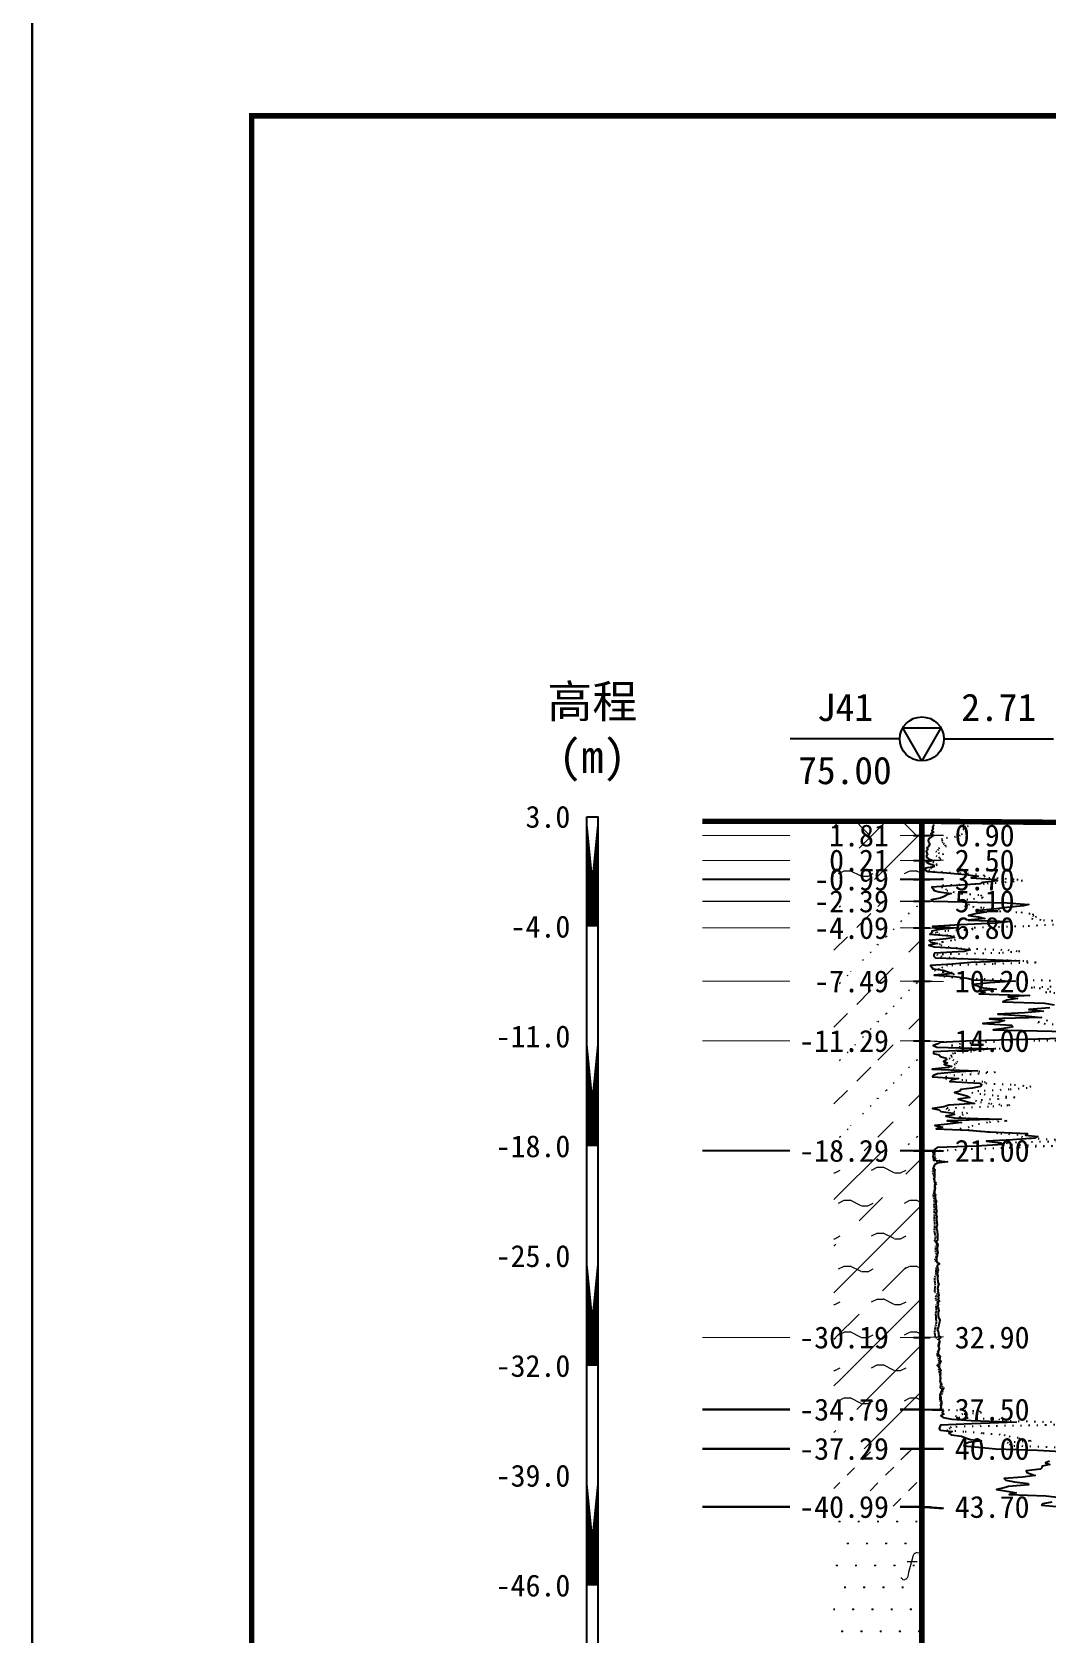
# Model space of a CAD drawing. Extents: x -37 to 3540, y -1485 to 297.
# Drawn here: x 2063.2 to 2155.5, y -153.2 to -7.4 of the extents above; entities that cross this region are included whole.
import ezdxf
from ezdxf.enums import TextEntityAlignment as Align

# ---------------------------------------------------------------- set-up
doc = ezdxf.new("R2010")
doc.units = 0
doc.linetypes.add('DOT', pattern=[6.35, 0, -6.35])
doc.layers.get('0').update_dxf_attribs({"linetype": 'CONTINUOUS'})
for name, color, linetype in [('CURVE', 200, 'CONTINUOUS'), ('FRAME', 7, 'CONTINUOUS'), ('HOLE', 41, 'CONTINUOUS'), ('RULER', 7, 'CONTINUOUS'), ('STRATUM', 241, 'CONTINUOUS')]:
    doc.layers.add(name, color=color, linetype=linetype)
doc.layers.add('HATCH', color=7, linetype='CONTINUOUS', lineweight=13)
doc.styles.add('ST', font='')
doc.styles.get('ST').set_extended_font_data('SimSun')
pattern_1 = [(45, (2063.151, -297), (-4.24264, 4.24264), [10, 0]), (45, (2064.212, -300.182), (-2.12132, 6.36396), [3, -3])]
pattern_2 = [(45, (2063.151, -297), (-4.24264, 4.24264), [10, 0]), (45, (2064.212, -300.182), (-2.12132, 6.36396), [3, -3]), (26.565, (2064.2254, -297.2536), (5.999823, 5.999812), [0.567, -12.849]), (0, (2063.6584, -297.2536), (0, 6), [0.567, -5.433]), (26.565, (2061.57, -297), (5.999823, 5.999812), [0.567, -12.849]), (0, (2062.077, -296.7464), (0, 6), [0.567, -5.433]), (153.435, (2063.6584, -297.2536), (-5.999818, -5e-06), [1.134, -12.2826]), (26.565, (2067.2254, -294.2536), (5.999823, 5.999812), [0.567, -12.849]), (0, (2066.6584, -294.2536), (0, 6), [0.567, -5.433]), (26.565, (2064.57, -294), (5.999823, 5.999812), [0.567, -12.849]), (0, (2065.077, -293.7464), (0, 6), [0.567, -5.433]), (153.435, (2066.6584, -294.2536), (-5.999818, -5e-06), [1.134, -12.2826])]
pattern_3 = [(45, (2063.1513, -297), (-7e-07, 6.99998), [1.97196, -7.92754]), (45, (2065.964, -294.171), (-7e-07, 6.99998), [1.99367, -7.90583]), (45, (2068.2187, -291.918), (-7e-07, 6.99998), [1.8136, -8.08588]), (26.565, (2063.1513, -293.5), (7, 7), [0.0965, -15.55598]), (36.8699, (2063.8513, -292.8), (7, 7), [0.19775, -34.80225]), (315, (2066.6513, -290.024), (6.99998, 1e-06), [0.03305, -9.86644]), (26.565, (2066.6513, -297), (7, 7), [0.14475, -15.50773]), (26.565, (2067.3513, -296.3), (7, 7), [0.10528, -15.5472]), (90, (2067.701, -295.95), (-7, -5e-07), [0.02877, -6.97123]), (26.565, (2068.0513, -295.6), (7, 7), [0.091, -31.21394]), (36.8699, (2068.7513, -294.9), (7, 7), [0.1107, -34.8893]), (45, (2069.4513, -294.2), (-2e-07, 6.99998), [0.10911, -9.79038]), (315, (2070.0654, -293.452), (6.99998, 1e-06), [0.03305, -9.86644]), (36.8699, (2064.5513, -292.1), (7, 7), [0.10224, -34.89776]), (53.1301, (2065.2513, -291.4), (14, 21), [0.13438, -34.86562]), (53.1301, (2065.9513, -290.7), (14, 21), [0.12625, -34.87375])]

# ---------------------------------------------------------------- blocks, each defined once
blk = doc.blocks.new('H_cpt_hole')
for p, q in [((-1.73, 1), (1.73, 1)), ((0, -2), (-1.73, 1)), ((1.73, 1), (0, -2))]:
    blk.add_line(p, q)
blk.add_circle((0, 0), 2)

msp = doc.modelspace()

# ---------------------------------------------------------------- hatches: boundary and pattern name
at = {"layer": 'HATCH'}
h = msp.add_hatch(dxfattribs=at)
h.set_pattern_fill('STT', color=50, style=0)
h.set_pattern_definition([(45, (2063.1513, -297), (-2.12132, 2.12132), [10, 0]), (135, (2063.1513, -297), (-2.12132, -2.12132), [10, 0])])
h.paths.add_polyline_path([(2144.16, -79.24), (2136.16, -79.24), (2136.16, -80.53), (2144.16, -80.53)])
h.paths.add_polyline_path([(2134.95, -82.01), (2141.65, -82.01), (2141.65, -79.08), (2134.95, -79.08)], flags=9)
h = msp.add_hatch(dxfattribs=at)
h.set_pattern_fill('FZNT', color=32, style=0)
h.set_pattern_definition(pattern_1)
h.paths.add_polyline_path([(2144.16, -80.53), (2136.16, -80.53), (2136.16, -82.81), (2144.16, -82.81)])
h.paths.add_polyline_path([(2134.95, -84.3), (2141.65, -84.3), (2141.65, -81.37), (2134.95, -81.37)], flags=9)
h.paths.add_polyline_path([(2134.95, -82.01), (2141.65, -82.01), (2141.65, -79.08), (2134.95, -79.08)], flags=9)
h = msp.add_hatch(dxfattribs=at)
h.set_pattern_fill('YNFNT', color=251, style=0)
h.set_pattern_definition(pattern_2)
h.paths.add_polyline_path([(2144.16, -82.81), (2136.16, -82.81), (2136.16, -84.53), (2144.16, -84.53)])
h.paths.add_polyline_path([(2133.52, -86.01), (2141.65, -86.01), (2141.65, -83.08), (2133.52, -83.08)], flags=9)
h.paths.add_polyline_path([(2134.95, -84.3), (2141.65, -84.3), (2141.65, -81.37), (2134.95, -81.37)], flags=9)
h = msp.add_hatch(dxfattribs=at)
h.set_pattern_fill('SZFT', color=52, style=0)
h.set_pattern_definition(pattern_3)
h.paths.add_polyline_path([(2144.16, -86.53), (2136.16, -86.53), (2136.16, -88.95), (2144.16, -88.95)])
h.paths.add_polyline_path([(2133.52, -90.44), (2141.65, -90.44), (2141.65, -87.51), (2133.52, -87.51)], flags=9)
h.paths.add_polyline_path([(2133.52, -88.01), (2141.65, -88.01), (2141.65, -85.08), (2133.52, -85.08)], flags=9)
h = msp.add_hatch(dxfattribs=at)
h.set_pattern_fill('SZFT', color=52, style=0)
h.set_pattern_definition(pattern_3)
h.paths.add_polyline_path([(2144.16, -88.95), (2136.16, -88.95), (2136.16, -93.81), (2144.16, -93.81)])
h.paths.add_polyline_path([(2133.52, -95.3), (2141.65, -95.3), (2141.65, -92.37), (2133.52, -92.37)], flags=9)
h.paths.add_polyline_path([(2133.52, -90.44), (2141.65, -90.44), (2141.65, -87.51), (2133.52, -87.51)], flags=9)
h = msp.add_hatch(dxfattribs=at)
h.set_pattern_fill('SZFT', color=52, style=0)
h.set_pattern_definition(pattern_3)
h.paths.add_polyline_path([(2144.16, -93.81), (2136.16, -93.81), (2136.16, -99.24), (2144.16, -99.24)])
h.paths.add_polyline_path([(2132.09, -100.73), (2141.65, -100.73), (2141.65, -97.8), (2132.09, -97.8)], flags=9)
h.paths.add_polyline_path([(2133.52, -95.3), (2141.65, -95.3), (2141.65, -92.37), (2133.52, -92.37)], flags=9)
h = msp.add_hatch(dxfattribs=at)
h.set_pattern_fill('SZFT', color=52, style=0)
h.set_pattern_definition(pattern_3)
h.paths.add_polyline_path([(2144.16, -99.24), (2136.16, -99.24), (2136.16, -109.24), (2144.16, -109.24)])
h.paths.add_polyline_path([(2132.09, -110.73), (2141.65, -110.73), (2141.65, -107.8), (2132.09, -107.8)], flags=9)
h.paths.add_polyline_path([(2132.09, -100.73), (2141.65, -100.73), (2141.65, -97.8), (2132.09, -97.8)], flags=9)
h = msp.add_hatch(dxfattribs=at)
h.set_pattern_fill('YNFNT', color=251, style=0)
h.set_pattern_definition(pattern_2)
h.paths.add_polyline_path([(2144.16, -109.24), (2136.16, -109.24), (2136.16, -126.24), (2144.16, -126.24)])
h.paths.add_polyline_path([(2132.09, -127.73), (2141.65, -127.73), (2141.65, -124.8), (2132.09, -124.8)], flags=9)
h.paths.add_polyline_path([(2132.09, -110.73), (2141.65, -110.73), (2141.65, -107.8), (2132.09, -107.8)], flags=9)
h = msp.add_hatch(dxfattribs=at)
h.set_pattern_fill('YNNT', color=251, style=0)
h.set_pattern_definition([(45, (2063.1513, -297), (-2.12132, 2.12132), [10, 0]), (26.565, (2064.2254, -297.2536), (5.999823, 5.999812), [0.567, -12.849]), (0, (2063.6584, -297.2536), (0, 6), [0.567, -5.433]), (26.565, (2061.57, -297), (5.999823, 5.999812), [0.567, -12.849]), (0, (2062.077, -296.7464), (0, 6), [0.567, -5.433]), (153.435, (2063.6584, -297.2536), (-5.999818, -5e-06), [1.134, -12.2826]), (26.565, (2067.2254, -294.2536), (5.999823, 5.999812), [0.567, -12.849]), (0, (2066.6584, -294.2536), (0, 6), [0.567, -5.433]), (26.565, (2064.57, -294), (5.999823, 5.999812), [0.567, -12.849]), (0, (2065.077, -293.7464), (0, 6), [0.567, -5.433]), (153.435, (2066.6584, -294.2536), (-5.999818, -5e-06), [1.134, -12.2826])])
h.paths.add_polyline_path([(2144.16, -126.24), (2136.16, -126.24), (2136.16, -132.81), (2144.16, -132.81)])
h.paths.add_polyline_path([(2132.09, -134.3), (2141.65, -134.3), (2141.65, -131.37), (2132.09, -131.37)], flags=9)
h.paths.add_polyline_path([(2132.09, -127.73), (2141.65, -127.73), (2141.65, -124.8), (2132.09, -124.8)], flags=9)
h = msp.add_hatch(dxfattribs=at)
h.set_pattern_fill('FZNT', color=32, style=0)
h.set_pattern_definition(pattern_1)
h.paths.add_polyline_path([(2144.16, -132.81), (2136.16, -132.81), (2136.16, -136.38), (2144.16, -136.38)])
h.paths.add_polyline_path([(2132.09, -137.87), (2141.65, -137.87), (2141.65, -134.94), (2132.09, -134.94)], flags=9)
h.paths.add_polyline_path([(2132.09, -134.3), (2141.65, -134.3), (2141.65, -131.37), (2132.09, -131.37)], flags=9)
h = msp.add_hatch(dxfattribs=at)
h.set_pattern_fill('NZFT', color=52, style=0)
h.set_pattern_definition([(45, (2063.1513, -297), (-6e-07, 6.99998), [0.9473, -8.9522]), (45, (2064.5513, -295.6), (-6e-07, 6.99998), [0.9869, -8.9126]), (45, (2065.9513, -294.2), (-6e-07, 6.99998), [1.06018, -8.8393]), (45, (2067.3513, -292.8), (-6e-07, 6.99998), [0.94918, -8.95032]), (45, (2068.7513, -291.4), (-6e-07, 6.99998), [1.0365, -8.863]), (45, (2066.6513, -297), (-6e-07, 6.99998), [1.01335, -8.88615]), (45, (2068.0513, -295.6), (-6e-07, 6.99998), [1.07896, -12.12037]), (45, (2069.4513, -294.2), (-6e-07, 6.99998), [0.99882, -8.90067]), (45, (2063.8513, -292.8), (-4e-07, 6.99998), [1.05533, -8.84416]), (45, (2065.2513, -291.4), (-4e-07, 6.99998), [1.0365, -8.863])])
h.paths.add_polyline_path([(2144.16, -136.38), (2136.16, -136.38), (2136.16, -141.67), (2144.16, -141.67)])
h.paths.add_polyline_path([(2132.09, -143.16), (2141.65, -143.16), (2141.65, -140.22), (2132.09, -140.22)], flags=9)
h.paths.add_polyline_path([(2132.09, -137.87), (2141.65, -137.87), (2141.65, -134.94), (2132.09, -134.94)], flags=9)
h = msp.add_hatch(dxfattribs=at)
h.set_pattern_fill('FS', color=142, style=0)
h.set_pattern_definition([(82.875, (2062.3167, -298.206), (0.000369, 10.0001764), [0.0893, -80.5337]), (143.13, (2062.4177, -298.2818), (-29.999964, 20.000054), [0.12627, -49.87373]), (172.875, (2062.5949, -298.304), (-70.000246, 9.99966), [0.17857, -80.44443]), (206.565, (2062.7733, -298.2147), (-9.9997, -9.99969), [0.19954, -22.16046]), (243.435, (2062.8626, -298.0363), (9e-06, -9.9997), [0.19954, -22.16146]), (255.964, (2062.9519, -297.679), (-0.0002, -9.9995), [0.36813, -40.86287]), (255.964, (2063.262, -296.439), (-0.0002, -9.9995), [1.2784, -39.9526]), (255.964, (2063.3304, -296.165), (-0.0002, -9.9995), [0.28235, -40.94865]), (216.87, (2063.5206, -295.9108), (-9.999982, -10.000018), [0.12627, -49.87373]), (243.435, (2063.4196, -295.9865), (9e-06, -9.9997), [0.19954, -22.16146]), (206.565, (2063.699, -295.8215), (-9.9997, -9.99969), [0.19954, -22.16046]), (172.875, (2063.8763, -295.8437), (-70.000246, 9.99966), [0.17857, -80.44443]), (143.13, (2063.9773, -295.9194), (-29.999964, 20.000054), [0.12627, -49.87373]), (82.875, (2063.9662, -296.008), (0.000369, 10.0001764), [0.0893, -80.5337]), (0, (2062.822, -296.66), (0, 10), [0.89286, -9.10714]), (0, (2063.1763, -297), (1, 2), [0, -1.75]), (0, (2063.1513, -296.975), (1, 2), [0, -1.75]), (0, (2063.1513, -297), (1, 2), [0, -1.75]), (0, (2063.1263, -297), (1, 2), [0, -1.75]), (0, (2063.1513, -297.025), (1, 2), [0, -1.75])])
h.paths.add_polyline_path([(2144.16, -141.67), (2136.16, -141.67), (2136.16, -164.38), (2144.16, -164.38)])
h.paths.add_polyline_path([(2132.09, -165.87), (2141.65, -165.87), (2141.65, -162.94), (2132.09, -162.94)], flags=9)
h.paths.add_polyline_path([(2132.09, -143.16), (2141.65, -143.16), (2141.65, -140.22), (2132.09, -140.22)], flags=9)

# ---------------------------------------------------------------- linework, layer by layer
at = {"layer": 'CURVE', "color": 30, "linetype": 'Continuous'}
for points in [[(2145.24, -79.53), (2145.2, -79.67), (2145.12, -79.81), (2145.18, -79.95), (2145.07, -80.1), (2145.23, -80.24), (2144.97, -80.38), (2145.22, -80.53), (2145.05, -80.67), (2144.84, -80.81), (2144.74, -80.95), (2144.76, -81.1), (2144.86, -81.24), (2144.86, -81.38), (2144.77, -81.53), (2144.61, -81.67), (2144.69, -81.81), (2144.56, -81.95), (2144.61, -82.1), (2144.69, -82.24), (2144.58, -82.38), (2144.57, -82.52), (2144.77, -82.67), (2145.15, -82.81), (2144.58, -82.95), (2144.79, -83.1), (2145.25, -83.24), (2145.24, -83.38), (2144.49, -83.52), (2144.42, -83.67), (2144.69, -83.81), (2146.43, -83.95), (2148.14, -84.1), (2149.3, -84.24), (2148.66, -84.38), (2150.94, -84.53), (2151.04, -84.67), (2149.69, -84.81), (2149.47, -84.95), (2147.25, -85.1), (2145.06, -85.24), (2145.2, -85.38), (2145.27, -85.53), (2145.73, -85.67), (2146.82, -85.81), (2146.43, -85.95), (2146.2, -86.1), (2145.82, -86.24), (2145.02, -86.38), (2145.19, -86.53), (2151.93, -86.67), (2153.91, -86.81), (2153.41, -86.95), (2151.91, -87.1), (2150.7, -87.24), (2149.29, -87.38), (2150.02, -87.53), (2149.01, -87.67), (2148.41, -87.81), (2149.31, -87.95), (2149.88, -88.1), (2148.38, -88.24), (2152.24, -88.38), (2150.84, -88.52), (2147.68, -88.67), (2145.14, -88.81), (2147.38, -88.95), (2145.76, -89.1), (2145.08, -89.24), (2145.06, -89.38), (2144.9, -89.52), (2146.78, -89.67), (2147.13, -89.81), (2146.36, -89.95), (2144.84, -90.1), (2144.99, -90.24), (2145.59, -90.38), (2144.8, -90.53), (2145.27, -90.67), (2147.3, -90.81), (2148.57, -90.95), (2148, -91.1), (2145.3, -91.24), (2145.25, -91.38), (2145.24, -91.53), (2145.39, -91.67), (2149.34, -91.81), (2153.04, -91.95), (2148.61, -92.1), (2146.92, -92.24), (2144.96, -92.38), (2145.07, -92.53), (2145.17, -92.67), (2146.1, -92.81), (2146.52, -92.95), (2146.97, -93.1), (2145.27, -93.24), (2147.14, -93.38), (2148.25, -93.52), (2148.85, -93.67), (2152.67, -93.81), (2150.35, -93.95), (2148.84, -94.1), (2149.26, -94.24), (2149.51, -94.38), (2150.94, -94.52), (2149.5, -94.67), (2149.93, -94.81), (2149.37, -94.95), (2153.97, -95.1), (2152.02, -95.24), (2152.87, -95.38), (2151.89, -95.52), (2151.53, -95.67), (2155.33, -95.81), (2156.2, -95.95)], [(2155.82, -96.24), (2153.89, -96.38), (2155.19, -96.53), (2153.51, -96.67), (2151.08, -96.81), (2153.6, -96.95), (2155.05, -97.1), (2150.33, -97.24), (2151.67, -97.38), (2151.17, -97.53), (2149.72, -97.67), (2152.31, -97.81), (2152.43, -97.95), (2151.62, -98.1), (2150.65, -98.24), (2157.34, -98.38)], [(2159.03, -98.95), (2153.67, -99.1), (2148.78, -99.24), (2145.79, -99.38), (2145.63, -99.52), (2145.2, -99.67), (2145.53, -99.81), (2150.7, -99.95), (2147.91, -100.1), (2145.22, -100.24), (2145.23, -100.38), (2145.73, -100.52), (2145.86, -100.67), (2146.36, -100.81), (2146.39, -100.95), (2146.12, -101.1), (2146.49, -101.24), (2146.2, -101.38), (2146.79, -101.53), (2146.58, -101.67), (2145.11, -101.81), (2149.22, -101.95), (2147.13, -102.1), (2145.57, -102.24), (2145.22, -102.38), (2145.12, -102.52), (2147.51, -102.67), (2146.84, -102.81), (2146.72, -102.95), (2149.4, -103.1), (2149.62, -103.24), (2149.51, -103.38), (2148.73, -103.53), (2147.71, -103.67), (2147.62, -103.81), (2147.12, -103.95), (2147.69, -104.1), (2148.25, -104.24), (2148.53, -104.38), (2147.48, -104.53), (2147.89, -104.67), (2148.43, -104.81), (2148.96, -104.95), (2146.63, -105.1), (2146.15, -105.24), (2145.13, -105.38), (2145.75, -105.52), (2145.89, -105.67), (2147.05, -105.81), (2147.14, -105.95), (2146.33, -106.1), (2147.14, -106.24), (2151.39, -106.38), (2146.45, -106.53), (2147.78, -106.67), (2146.48, -106.81), (2145.35, -106.95), (2146.03, -107.1), (2145.46, -107.24), (2148.4, -107.38), (2150.27, -107.52), (2153.79, -107.67), (2153.61, -107.81), (2154.71, -107.95), (2154.44, -108.1), (2152.41, -108.24), (2150.05, -108.38), (2151.33, -108.53), (2151.57, -108.67), (2149.12, -108.81), (2145.55, -108.95), (2145.36, -109.1), (2145.24, -109.24), (2145.17, -109.38), (2145.23, -109.53), (2145.2, -109.67), (2145.17, -109.81), (2145.24, -109.95), (2145.22, -110.1), (2146.49, -110.24), (2145.51, -110.38), (2145.3, -110.52), (2145.26, -110.67), (2145.23, -110.81), (2145.34, -110.95), (2145.3, -111.1), (2145.3, -111.24), (2145.3, -111.38), (2145.31, -111.53), (2145.31, -111.67), (2145.27, -111.81), (2145.32, -111.95), (2145.3, -112.1), (2145.36, -112.24), (2145.32, -112.38), (2145.35, -112.52), (2145.36, -112.67), (2145.34, -112.81), (2145.31, -112.95), (2145.3, -113.1), (2145.4, -113.24), (2145.38, -113.38), (2145.38, -113.53), (2145.41, -113.67), (2145.5, -113.81), (2145.42, -113.95), (2145.43, -114.1), (2145.45, -114.24), (2145.45, -114.38), (2145.46, -114.53), (2145.5, -114.67), (2145.49, -114.81), (2145.46, -114.95), (2145.47, -115.1), (2145.52, -115.24), (2145.5, -115.38), (2145.49, -115.52), (2145.52, -115.67), (2145.53, -115.81), (2145.55, -115.95), (2145.53, -116.1), (2145.5, -116.24), (2145.49, -116.38), (2145.54, -116.53), (2145.54, -116.67), (2145.58, -116.81), (2145.58, -116.95), (2145.58, -117.1), (2145.57, -117.24), (2145.59, -117.38), (2145.4, -117.52), (2145.52, -117.67), (2145.62, -117.81), (2145.58, -117.95), (2145.54, -118.1), (2145.54, -118.24), (2145.58, -118.38), (2145.62, -118.53), (2145.55, -118.67), (2145.54, -118.81), (2145.49, -118.95), (2145.5, -119.1), (2145.5, -119.24), (2145.52, -119.38), (2145.76, -119.53), (2145.57, -119.67), (2145.56, -119.81), (2145.63, -119.95), (2145.64, -120.1), (2145.63, -120.24), (2145.55, -120.38), (2145.59, -120.52), (2145.61, -120.67), (2145.59, -120.81), (2145.57, -120.95), (2145.62, -121.1), (2145.63, -121.24), (2145.7, -121.38), (2145.66, -121.53), (2145.63, -121.67), (2145.59, -121.81), (2145.64, -121.95), (2145.63, -122.1), (2145.68, -122.24), (2145.71, -122.38), (2145.66, -122.52), (2145.67, -122.67), (2145.62, -122.81), (2145.76, -122.95), (2145.61, -123.1), (2145.65, -123.24), (2145.62, -123.38), (2145.64, -123.53), (2145.67, -123.67), (2145.71, -123.81), (2145.64, -123.95), (2145.64, -124.1), (2145.66, -124.24), (2145.64, -124.38), (2145.75, -124.53), (2145.8, -124.67), (2145.78, -124.81), (2145.74, -124.95), (2145.71, -125.1), (2145.69, -125.24), (2145.66, -125.38), (2145.56, -125.53), (2145.65, -125.67), (2145.67, -125.81), (2145.68, -125.95), (2145.72, -126.1), (2145.88, -126.24), (2145.7, -126.38), (2145.74, -126.52), (2145.77, -126.67), (2145.73, -126.81), (2145.71, -126.95), (2145.67, -127.1), (2145.73, -127.24), (2145.69, -127.38), (2145.64, -127.52), (2145.66, -127.67), (2145.69, -127.81), (2145.83, -127.95), (2145.8, -128.1), (2145.78, -128.24), (2145.88, -128.38), (2145.82, -128.53), (2145.77, -128.67), (2145.55, -128.81), (2145.7, -128.95), (2145.8, -129.1), (2145.92, -129.24), (2145.79, -129.38), (2145.87, -129.53), (2145.82, -129.67), (2145.82, -129.81), (2145.85, -129.95), (2145.83, -130.1), (2145.81, -130.24), (2145.93, -130.38), (2145.96, -130.53), (2145.85, -130.67), (2145.82, -130.81), (2146, -130.95), (2145.95, -131.1), (2145.9, -131.24), (2145.83, -131.38), (2145.8, -131.52), (2145.89, -131.67), (2145.89, -131.81), (2145.9, -131.95), (2145.94, -132.1), (2145.95, -132.24), (2145.86, -132.38), (2145.9, -132.52), (2145.88, -132.67), (2145.89, -132.81), (2146.12, -132.95), (2146.01, -133.1), (2146.17, -133.24), (2145.9, -133.38), (2146.09, -133.53), (2146.88, -133.67), (2148.66, -133.81), (2152.74, -133.95), (2148.7, -134.1), (2145.87, -134.24), (2145.79, -134.38), (2145.73, -134.53), (2145.87, -134.67), (2146.93, -134.81), (2146.61, -134.95), (2146.84, -135.1), (2147.76, -135.24), (2148.13, -135.38), (2148.58, -135.53), (2149.6, -135.67), (2148.4, -135.81), (2148.08, -135.95), (2147.98, -136.1), (2149.31, -136.24), (2150.88, -136.38), (2154.7, -136.52), (2157.4, -136.67)], [(2155.79, -137.52), (2155.41, -137.67), (2155.82, -137.81), (2155.11, -137.95), (2155.07, -138.1), (2154.95, -138.24), (2153.67, -138.38), (2153.72, -138.53), (2154.06, -138.67), (2154.47, -138.81), (2153.32, -138.95), (2151.64, -139.1), (2151.8, -139.24), (2152.6, -139.38), (2153.85, -139.53), (2153.87, -139.67), (2152.04, -139.81), (2151.66, -139.95), (2150.97, -140.1), (2151.91, -140.24), (2152.75, -140.38), (2152.1, -140.53), (2155.44, -140.67), (2156.75, -140.81)], [(2155.99, -141.24), (2155.17, -141.38), (2155.08, -141.52), (2156.75, -141.67)]]:
    msp.add_lwpolyline(points, dxfattribs=at)
at = {"layer": 'CURVE', "color": 100, "linetype": 'DOT', "ltscale": 0.1}
for points in [[(2147.93, -79.53), (2148.37, -79.67), (2147.96, -79.81), (2147.9, -79.95), (2148.11, -80.1), (2148.19, -80.24), (2147.82, -80.38), (2147.65, -80.53), (2147.22, -80.67), (2145.99, -80.81), (2145.99, -80.95), (2146, -81.1), (2146.13, -81.24), (2146.21, -81.38), (2146.4, -81.53), (2145.76, -81.67), (2145.68, -81.81), (2145.43, -81.95), (2145.67, -82.1), (2146.12, -82.24), (2145.45, -82.38), (2145.68, -82.52), (2145.88, -82.67), (2145.2, -82.81), (2145.17, -82.95), (2145.47, -83.1), (2145.55, -83.24), (2145.15, -83.38), (2145.02, -83.52), (2144.79, -83.67), (2145.21, -83.81), (2147.58, -83.95), (2149.77, -84.1), (2149.82, -84.24), (2150.26, -84.38), (2152.82, -84.53), (2153.31, -84.67), (2151.66, -84.81), (2149.82, -84.95), (2145.99, -85.1), (2145.98, -85.24), (2146.3, -85.38), (2146.43, -85.53), (2146.99, -85.67), (2147.78, -85.81), (2149.51, -85.95), (2149.66, -86.1), (2149.69, -86.24), (2148.35, -86.38), (2147.84, -86.53), (2148.16, -86.67), (2148.51, -86.81), (2148.05, -86.95), (2149.74, -87.1), (2151.19, -87.24), (2150.51, -87.38), (2153.18, -87.53), (2154.27, -87.67), (2154.27, -87.81), (2154.6, -87.95), (2154.15, -88.1), (2155.24, -88.24), (2158.42, -88.38)], [(2156.15, -88.67), (2153.44, -88.81), (2148.72, -88.95), (2148.83, -89.1), (2146.35, -89.24), (2145.36, -89.38), (2145.7, -89.52), (2147, -89.67), (2147.54, -89.81), (2147.96, -89.95), (2146.85, -90.1), (2146.03, -90.24), (2145.75, -90.38), (2145.89, -90.53), (2146.56, -90.67), (2147.68, -90.81), (2152.01, -90.95), (2153.07, -91.1), (2151.26, -91.24), (2145.51, -91.38), (2145.89, -91.53), (2147.04, -91.67), (2148.94, -91.81), (2153.68, -91.95), (2154.56, -92.1), (2150.65, -92.24), (2146.51, -92.38), (2146.05, -92.53), (2145.76, -92.67), (2145.3, -92.81), (2146.1, -92.95), (2147.82, -93.1), (2146.46, -93.24), (2146.16, -93.38), (2147.63, -93.52), (2152.09, -93.67), (2161.37, -93.81)], [(2157.39, -94.24), (2154.12, -94.38), (2156.03, -94.52)], [(2157.36, -94.67), (2155.43, -94.81), (2157.82, -94.95)], [(2155.59, -97.38), (2154.72, -97.53), (2155.28, -97.67), (2157.61, -97.81)], [(2173.28, -99.1), (2154.46, -99.24), (2149.36, -99.38), (2147.69, -99.52), (2146.84, -99.67), (2147.87, -99.81), (2151.3, -99.95), (2148.91, -100.1), (2148.68, -100.24), (2147.03, -100.38), (2146.78, -100.52), (2146.92, -100.67), (2146.66, -100.81), (2146.98, -100.95), (2147.42, -101.1), (2147.31, -101.24), (2147.18, -101.38), (2146.82, -101.53), (2147.2, -101.67), (2146.97, -101.81), (2147.88, -101.95), (2150.82, -102.1), (2149.37, -102.24), (2147.17, -102.38), (2146.31, -102.52), (2146.32, -102.67), (2148.15, -102.81), (2149.84, -102.95), (2149.99, -103.1), (2152.6, -103.24), (2154.08, -103.38), (2153.76, -103.53), (2152.12, -103.67), (2149.36, -103.81), (2148.71, -103.95), (2149.83, -104.1), (2151.05, -104.24), (2152.61, -104.38), (2151.14, -104.53), (2149.04, -104.67), (2149.49, -104.81), (2150.44, -104.95), (2152.18, -105.1), (2150.24, -105.24), (2146.37, -105.38), (2146.59, -105.52), (2147.06, -105.67), (2148.31, -105.81), (2147.93, -105.95), (2147.6, -106.1), (2147.66, -106.24), (2150.95, -106.38), (2151.89, -106.53), (2150.13, -106.67), (2149.42, -106.81), (2148.8, -106.95), (2148.47, -107.1), (2147.63, -107.24), (2148.71, -107.38), (2150.25, -107.52), (2151.35, -107.67), (2153.82, -107.81), (2153.23, -107.95), (2154.01, -108.1), (2156.84, -108.24)], [(2157.18, -108.38), (2151.86, -108.53), (2152.3, -108.67), (2156.04, -108.81), (2152.93, -108.95), (2148.76, -109.1), (2145.81, -109.24), (2145.35, -109.38), (2145.31, -109.53), (2145.34, -109.67), (2145.3, -109.81), (2145.37, -109.95), (2145.81, -110.1), (2145.58, -110.24), (2145.4, -110.38), (2145.38, -110.52), (2145.25, -110.67), (2145.18, -110.81), (2145.16, -110.95), (2145.14, -111.1), (2145.17, -111.24), (2145.19, -111.38), (2145.28, -111.53), (2145.23, -111.67), (2145.24, -111.81), (2145.26, -111.95), (2145.4, -112.1), (2145.48, -112.24), (2145.34, -112.38), (2145.3, -112.52), (2145.3, -112.67), (2145.3, -112.81), (2145.26, -112.95), (2145.25, -113.1), (2145.2, -113.24), (2145.2, -113.38), (2145.24, -113.53), (2145.26, -113.67), (2145.3, -113.81), (2145.29, -113.95), (2145.26, -114.1), (2145.26, -114.24), (2145.3, -114.38), (2145.29, -114.53), (2145.27, -114.67), (2145.29, -114.81), (2145.29, -114.95), (2145.31, -115.1), (2145.27, -115.24), (2145.27, -115.38), (2145.27, -115.52), (2145.3, -115.67), (2145.32, -115.81), (2145.32, -115.95), (2145.32, -116.1), (2145.31, -116.24), (2145.29, -116.38), (2145.29, -116.53), (2145.3, -116.67), (2145.33, -116.81), (2145.36, -116.95), (2145.38, -117.1), (2145.4, -117.24), (2145.26, -117.38), (2145.48, -117.52), (2145.6, -117.67), (2145.51, -117.81), (2145.41, -117.95), (2145.39, -118.1), (2145.4, -118.24), (2145.37, -118.38), (2145.4, -118.53), (2145.52, -118.67), (2145.46, -118.81), (2145.44, -118.95), (2145.38, -119.1), (2145.33, -119.24), (2145.57, -119.38), (2145.69, -119.53), (2145.6, -119.67), (2145.52, -119.81), (2145.49, -119.95), (2145.42, -120.1), (2145.44, -120.24), (2145.45, -120.38), (2145.44, -120.52), (2145.37, -120.67), (2145.32, -120.81), (2145.32, -120.95), (2145.32, -121.1), (2145.33, -121.24), (2145.34, -121.38), (2145.37, -121.53), (2145.34, -121.67), (2145.34, -121.81), (2145.32, -121.95), (2145.31, -122.1), (2145.53, -122.24), (2145.5, -122.38), (2145.45, -122.52), (2145.39, -122.67), (2145.41, -122.81), (2145.58, -122.95), (2145.58, -123.1), (2145.49, -123.24), (2145.43, -123.38), (2145.45, -123.53), (2145.46, -123.67), (2145.47, -123.81), (2145.44, -123.95), (2145.4, -124.1), (2145.42, -124.24), (2145.44, -124.38), (2145.42, -124.53), (2145.46, -124.67), (2145.46, -124.81), (2145.46, -124.95), (2145.44, -125.1), (2145.4, -125.24), (2145.38, -125.38), (2145.34, -125.53), (2145.31, -125.67), (2145.31, -125.81), (2145.33, -125.95), (2145.34, -126.1), (2145.44, -126.24), (2145.54, -126.38), (2145.77, -126.52), (2145.71, -126.67), (2145.69, -126.81), (2145.64, -126.95), (2145.66, -127.1), (2145.79, -127.24), (2145.72, -127.38), (2145.62, -127.52), (2145.56, -127.67), (2145.56, -127.81), (2145.57, -127.95), (2145.66, -128.1), (2145.69, -128.24), (2145.73, -128.38), (2145.75, -128.53), (2145.56, -128.67), (2145.76, -128.81), (2145.73, -128.95), (2145.69, -129.1), (2145.7, -129.24), (2145.74, -129.38), (2145.77, -129.53), (2145.81, -129.67), (2145.82, -129.81), (2145.82, -129.95), (2145.84, -130.1), (2145.83, -130.24), (2145.89, -130.38), (2145.79, -130.53), (2146.02, -130.67), (2146.13, -130.81), (2146.12, -130.95), (2146.03, -131.1), (2146, -131.24), (2145.95, -131.38), (2145.88, -131.52), (2145.8, -131.67), (2145.81, -131.81), (2145.81, -131.95), (2145.87, -132.1), (2146.01, -132.24), (2145.93, -132.38), (2145.91, -132.52), (2145.87, -132.67), (2145.84, -132.81), (2149.39, -132.95), (2149.59, -133.1), (2147.9, -133.24), (2147.23, -133.38), (2147.53, -133.53), (2151.16, -133.67), (2151.46, -133.81), (2156.57, -133.95)], [(2157.72, -134.1), (2155.45, -134.24), (2146.83, -134.38), (2146.75, -134.53), (2146.42, -134.67), (2148.09, -134.81), (2149.72, -134.95), (2151.66, -135.1), (2152.1, -135.24), (2153.03, -135.38), (2153.12, -135.53), (2154.12, -135.67), (2151.93, -135.81), (2152.13, -135.95), (2152.52, -136.1), (2156.86, -136.24)]]:
    msp.add_lwpolyline(points, dxfattribs=at)
at = {"layer": 'FRAME', "color": 245, "linetype": 'Continuous'}
msp.add_line((2063.15, -297), (2063.15, 0), dxfattribs=at)
msp.add_lwpolyline([(2063.15, -297), (2483.15, -297), (2483.15, 0), (2063.15, 0)], close=True, dxfattribs=at)
at = {"layer": 'FRAME', "linetype": 'Continuous', "const_width": 0.5}
msp.add_lwpolyline([(2083.15, -282), (2463.15, -282), (2463.15, -15), (2083.15, -15)], close=True, dxfattribs=at)
at = {"layer": 'HOLE', "linetype": 'Continuous'}
for points in [[(2142.16, -71.74), (2132.16, -71.74)], [(2146.16, -71.74), (2156.16, -71.74)], [(2143.41, -80.53), (2144.91, -80.53)], [(2143.41, -82.81), (2144.91, -82.81)], [(2143.41, -84.53), (2144.91, -84.53)], [(2143.41, -86.53), (2144.91, -86.53)], [(2143.41, -88.95), (2144.91, -88.95)], [(2143.41, -93.81), (2144.91, -93.81)], [(2143.41, -99.24), (2144.91, -99.24)], [(2143.41, -109.24), (2144.91, -109.24)], [(2143.41, -126.24), (2144.91, -126.24)], [(2143.41, -132.81), (2144.91, -132.81)], [(2143.41, -136.38), (2144.91, -136.38)], [(2143.41, -141.67), (2144.91, -141.67)]]:
    msp.add_lwpolyline(points, dxfattribs=at)
at = {"layer": 'HOLE', "linetype": 'Continuous', "const_width": 0.5}
msp.add_lwpolyline([(2144.16, -79.24), (2144.16, -185.08)], dxfattribs=at)
at = {"layer": 'RULER', "linetype": 'Continuous', "const_width": 1}
for points in [[(2114.16, -78.83), (2114.16, -88.83)], [(2114.16, -98.83), (2114.16, -108.83)], [(2114.16, -118.83), (2114.16, -128.83)], [(2114.16, -138.83), (2114.16, -148.83)]]:
    msp.add_lwpolyline(points, close=True, dxfattribs=at)
at = {"layer": 'RULER', "linetype": 'Continuous'}
msp.add_lwpolyline([(2113.66, -78.83), (2114.66, -78.83), (2114.66, -238.83), (2113.66, -238.83)], close=True, dxfattribs=at)
at = {"layer": 'STRATUM', "linetype": 'Continuous'}
for points, const_width in [([(2124.16, -79.24), (2142.16, -79.24)], 0.5), ([(2142.16, -79.24), (2144.16, -79.24), (2156.5, -79.34)], 0.5), ([(2124.16, -80.53), (2132.16, -80.53)], 0.1), ([(2142.16, -80.53), (2144.16, -80.53), (2146.16, -80.52)], 0.1), ([(2124.16, -82.81), (2132.16, -82.81)], 0.1), ([(2142.16, -82.81), (2144.16, -82.81), (2146.16, -82.79)], 0.1), ([(2124.16, -84.53), (2132.16, -84.53)], 0.2), ([(2142.16, -84.53), (2144.16, -84.53), (2146.16, -84.52)], 0.2), ([(2124.16, -86.53), (2132.16, -86.53)], 0.1), ([(2142.16, -86.53), (2144.16, -86.53), (2146.16, -86.55)], 0.1), ([(2124.16, -88.95), (2132.16, -88.95)], 0.1), ([(2142.16, -88.95), (2144.16, -88.95), (2146.16, -89.01)], 0.1), ([(2124.16, -93.81), (2132.16, -93.81)], 0.1), ([(2142.16, -93.81), (2144.16, -93.81), (2146.16, -93.83)], 0.1), ([(2124.16, -99.24), (2132.16, -99.24)], 0.1), ([(2142.16, -99.24), (2144.16, -99.24), (2146.16, -99.3)], 0.1), ([(2124.16, -109.24), (2132.16, -109.24)], 0.2), ([(2142.16, -109.24), (2144.16, -109.24), (2146.16, -109.27)], 0.2), ([(2124.16, -126.24), (2132.16, -126.24)], 0.1), ([(2142.16, -126.24), (2144.16, -126.24), (2146.16, -126.19)], 0.1), ([(2124.16, -132.81), (2132.16, -132.81)], 0.2), ([(2142.16, -132.81), (2144.16, -132.81), (2146.16, -132.84)], 0.2), ([(2124.16, -136.38), (2132.16, -136.38)], 0.2), ([(2142.16, -136.38), (2144.16, -136.38), (2146.16, -136.38)], 0.2), ([(2124.16, -141.67), (2132.16, -141.67)], 0.2), ([(2142.16, -141.67), (2144.16, -141.67), (2146.16, -141.81)], 0.2)]:
    msp.add_lwpolyline(points, dxfattribs=dict(at, const_width=const_width))

# ---------------------------------------------------------------- block references
at = {"layer": 'HOLE'}
msp.add_blockref('H_cpt_hole', (2144.16, -71.74), dxfattribs=at)

# ---------------------------------------------------------------- texts
at = {"layer": 'HOLE', "style": 'ST'}
for s, p in [('J41', (2137.16, -68.86)), ('2.71', (2151.16, -68.86)), ('75.00', (2137.16, -74.61))]:
    msp.add_text(s, height=2.5, dxfattribs=at).set_placement(p, align=Align.MIDDLE_CENTER)
for s, p in [('1.81', (2141.16, -80.53)), ('0.21', (2141.16, -82.81)), ('-0.99', (2141.16, -84.53)), ('-2.39', (2141.16, -86.53)), ('-4.09', (2141.16, -88.95)), ('-7.49', (2141.16, -93.81)), ('-11.29', (2141.16, -99.24)), ('-18.29', (2141.16, -109.24)), ('-30.19', (2141.16, -126.24)), ('-34.79', (2141.16, -132.81)), ('-37.29', (2141.16, -136.38)), ('-40.99', (2141.16, -141.67))]:
    msp.add_text(s, height=2, dxfattribs=at).set_placement(p, align=Align.MIDDLE_RIGHT)
for s, p in [('0.90', (2147.16, -80.53)), ('2.50', (2147.16, -82.81)), ('3.70', (2147.16, -84.53)), ('5.10', (2147.16, -86.53)), ('6.80', (2147.16, -88.95)), ('10.20', (2147.16, -93.81)), ('14.00', (2147.16, -99.24)), ('21.00', (2147.16, -109.24)), ('32.90', (2147.16, -126.24)), ('37.50', (2147.16, -132.81)), ('40.00', (2147.16, -136.38)), ('43.70', (2147.16, -141.67))]:
    msp.add_text(s, height=2, dxfattribs=at).set_placement(p, align=Align.MIDDLE_LEFT)
at = {"layer": 'RULER', "style": 'ST'}
for s, p in [('高程', (2114.16, -66.83)), ('(m)', (2114.16, -71.83))]:
    msp.add_text(s, height=3, dxfattribs=at).set_placement(p, align=Align.TOP_CENTER)
for s, p in [('3.0', (2112.16, -78.83)), ('-4.0', (2112.16, -88.83)), ('-11.0', (2112.16, -98.83)), ('-18.0', (2112.16, -108.83)), ('-25.0', (2112.16, -118.83)), ('-32.0', (2112.16, -128.83)), ('-39.0', (2112.16, -138.83)), ('-46.0', (2112.16, -148.83))]:
    msp.add_text(s, height=2, dxfattribs=at).set_placement(p, align=Align.MIDDLE_RIGHT)

doc.saveas('drawing.dxf')
